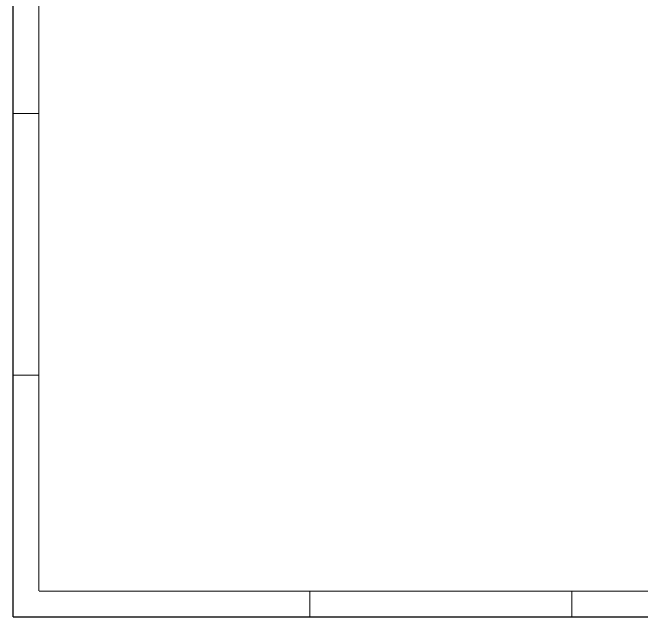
# Model space of a CAD drawing. Extents: x -186 to 234, y -83 to 214.
# Drawn here: x -186.1 to -64.1, y -83.4 to 33.9 of the extents above; entities that cross this region are included whole.
import ezdxf

# ---------------------------------------------------------------- set-up
doc = ezdxf.new("R2010")
doc.units = 0
doc.layers.add('BG_TITLE_BLOCK', color=40, linetype='CONTINUOUS')

msp = doc.modelspace()

# ---------------------------------------------------------------- linework, layer by layer
at = {"layer": 'BG_TITLE_BLOCK'}
for points in [[(-186.015909, -83.348601), (-186.015909, 213.651313)], [(-186.015909, -83.348601), (233.984089, -83.348601)]]:
    msp.add_lwpolyline(points, dxfattribs=at)
at = {"layer": 'BG_TITLE_BLOCK', "const_width": 0.199898}
for points in [[(-181.015894, -78.348611), (-181.015894, 208.651297)], [(-186.015909, 14.351508), (-181.015894, 14.351508)], [(-186.015909, -36.448492), (-181.015894, -36.448492)], [(-181.015894, -78.348611), (228.984099, -78.348611)], [(-128.415796, -83.348601), (-128.415796, -78.348611)], [(-77.615796, -83.348601), (-77.615796, -78.348611)]]:
    msp.add_lwpolyline(points, dxfattribs=at)

doc.saveas('drawing.dxf')
